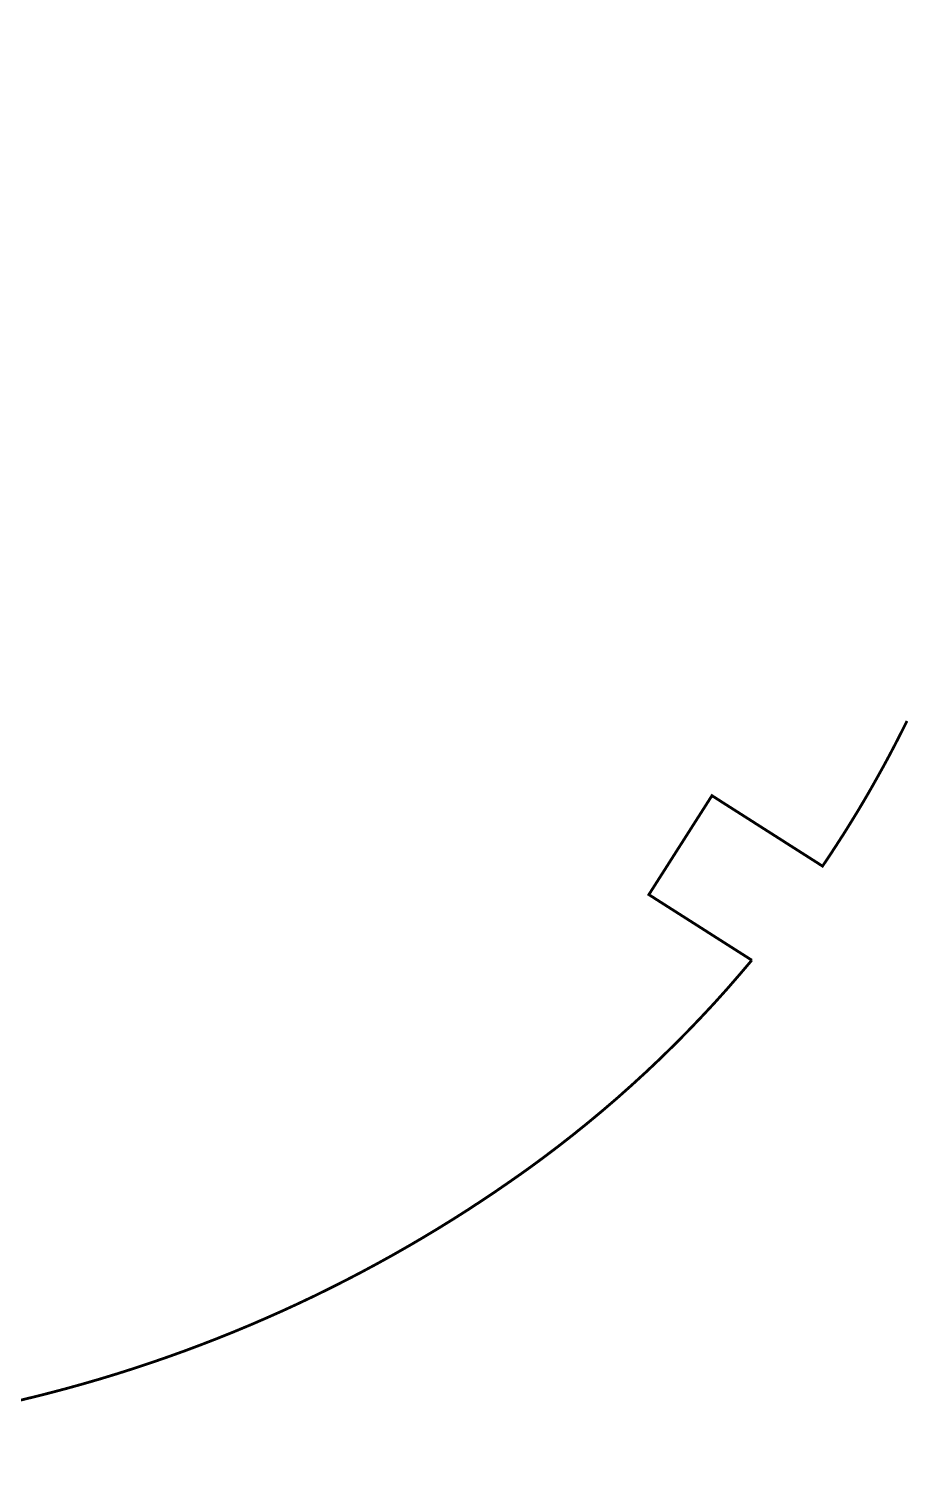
# Model space of a CAD drawing. Header units: metres. Extents: x 0 to 1595, y 0 to 995.
# Drawn here: x 1186.8 to 1313, y 0.2 to 210.8 of the extents above; entities that cross this region are included whole.
import ezdxf

# ---------------------------------------------------------------- set-up
doc = ezdxf.new("R2010")
doc.units = ezdxf.units.M

msp = doc.modelspace()

# ---------------------------------------------------------------- linework, layer by layer
for points in [[(1185.4, 12.1525, 0, 0, 0), (1187.27, 12.6029, 0, 0, 0), (1189.76, 13.2285, 0, 0, 0), (1192.24, 13.8846, 0, 0, 0), (1194.71, 14.5708, 0, 0, 0), (1197.17, 15.2872, 0, 0, 0), (1199.62, 16.0336, 0, 0, 0), (1202.06, 16.8097, 0, 0, 0), (1204.48, 17.6157, 0, 0, 0), (1206.9, 18.4511, 0, 0, 0), (1209.31, 19.3163, 0, 0, 0), (1211.7, 20.2107, 0, 0, 0), (1214.09, 21.1343, 0, 0, 0), (1216.46, 22.0871, 0, 0, 0), (1218.82, 23.0687, 0, 0, 0), (1221.16, 24.0796, 0, 0, 0), (1223.5, 25.1189, 0, 0, 0), (1225.82, 26.1871, 0, 0, 0), (1228.13, 27.2838, 0, 0, 0), (1230.42, 28.4088, 0, 0, 0), (1232.7, 29.5621, 0, 0, 0), (1234.97, 30.7436, 0, 0, 0), (1237.22, 31.9532, 0, 0, 0), (1239.46, 33.1906, 0, 0, 0), (1241.68, 34.4558, 0, 0, 0), (1243.89, 35.7487, 0, 0, 0), (1246.08, 37.0693, 0, 0, 0), (1248.26, 38.4174, 0, 0, 0), (1250.42, 39.7926, 0, 0, 0), (1252.56, 41.1951, 0, 0, 0), (1254.69, 42.6247, 0, 0, 0), (1256.8, 44.0813, 0, 0, 0), (1258.38, 45.1907, 0, 0, 0), (1258.9, 45.5647, 0, 0, 0), (1259.47, 45.9721, 0, 0, 0), (1261.16, 47.2125, 0, 0, 0), (1263.39, 48.8951, 0, 0, 0), (1265.59, 50.6126, 0, 0, 0), (1267.76, 52.3643, 0, 0, 0), (1269.91, 54.15, 0, 0, 0), (1272.03, 55.9693, 0, 0, 0), (1274.11, 57.8217, 0, 0, 0), (1276.17, 59.7071, 0, 0, 0), (1278.2, 61.6249, 0, 0, 0), (1280.19, 63.5749, 0, 0, 0), (1282.16, 65.5564, 0, 0, 0), (1284.09, 67.5697, 0, 0, 0), (1286, 69.6137, 0, 0, 0), (1287.87, 71.6886, 0, 0, 0), (1289.7, 73.7937, 0, 0, 0), (1291.06, 75.3915, 0, 0, 0), (1291.51, 75.9289, 0, 0, 0), (1291.51, 75.9289, 0, 0, 0), (1291.51, 75.9289, 0.4, 0.4, 0), (1276.6, 85.4251, 0.4, 0.4, 0), (1285.74, 99.7628, 0.4, 0.4, 0), (1301.76, 89.554, 0.4, 0.4, 0), (1302.02, 89.9424, 0.4, 0.4, 0), (1302.81, 91.1126, 0.4, 0.4, 0), (1303.83, 92.6815, 0.4, 0.4, 0), (1304.85, 94.2607, 0.4, 0.4, 0), (1305.84, 95.85, 0.4, 0.4, 0), (1306.82, 97.4493, 0.4, 0.4, 0), (1307.78, 99.0585, 0.4, 0.4, 0), (1308.72, 100.677, 0.4, 0.4, 0), (1309.64, 102.306, 0.4, 0.4, 0), (1310.55, 103.943, 0.4, 0.4, 0), (1311.44, 105.591, 0.4, 0.4, 0), (1312.31, 107.247, 0.4, 0.4, 0), (1313.16, 108.912, 0.4, 0.4, 0), (1314, 110.586, 0.4, 0.4, 0)], [(1185.4, 12.1525, 0.4, 0.4, 0), (1187.27, 12.6029, 0.4, 0.4, 0), (1189.76, 13.2285, 0.4, 0.4, 0), (1192.24, 13.8846, 0.4, 0.4, 0), (1194.71, 14.5708, 0.4, 0.4, 0), (1197.17, 15.2872, 0.4, 0.4, 0), (1199.62, 16.0336, 0.4, 0.4, 0), (1202.06, 16.8097, 0.4, 0.4, 0), (1204.48, 17.6157, 0.4, 0.4, 0), (1206.9, 18.4511, 0.4, 0.4, 0), (1209.31, 19.3163, 0.4, 0.4, 0), (1211.7, 20.2107, 0.4, 0.4, 0), (1214.09, 21.1343, 0.4, 0.4, 0), (1216.46, 22.0871, 0.4, 0.4, 0), (1218.82, 23.0687, 0.4, 0.4, 0), (1221.16, 24.0796, 0.4, 0.4, 0), (1223.5, 25.1189, 0.4, 0.4, 0), (1225.82, 26.1871, 0.4, 0.4, 0), (1228.13, 27.2838, 0.4, 0.4, 0), (1230.42, 28.4088, 0.4, 0.4, 0), (1232.7, 29.5621, 0.4, 0.4, 0), (1234.97, 30.7436, 0.4, 0.4, 0), (1237.22, 31.9532, 0.4, 0.4, 0), (1239.46, 33.1906, 0.4, 0.4, 0), (1241.68, 34.4558, 0.4, 0.4, 0), (1243.89, 35.7487, 0.4, 0.4, 0), (1246.08, 37.0693, 0.4, 0.4, 0), (1248.26, 38.4174, 0.4, 0.4, 0), (1250.42, 39.7926, 0.4, 0.4, 0), (1252.56, 41.1951, 0.4, 0.4, 0), (1254.69, 42.6247, 0.4, 0.4, 0), (1256.8, 44.0813, 0.4, 0.4, 0), (1258.38, 45.1907, 0.4, 0.4, 0), (1258.9, 45.5647, 0.4, 0.4, 0), (1259.47, 45.9721, 0.4, 0.4, 0), (1261.16, 47.2125, 0.4, 0.4, 0), (1263.39, 48.8951, 0.4, 0.4, 0), (1265.59, 50.6126, 0.4, 0.4, 0), (1267.76, 52.3643, 0.4, 0.4, 0), (1269.91, 54.15, 0.4, 0.4, 0), (1272.03, 55.9693, 0.4, 0.4, 0), (1274.11, 57.8217, 0.4, 0.4, 0), (1276.17, 59.7071, 0.4, 0.4, 0), (1278.2, 61.6249, 0.4, 0.4, 0), (1280.19, 63.5749, 0.4, 0.4, 0), (1282.16, 65.5564, 0.4, 0.4, 0), (1284.09, 67.5697, 0.4, 0.4, 0), (1286, 69.6137, 0.4, 0.4, 0), (1287.87, 71.6886, 0.4, 0.4, 0), (1289.7, 73.7937, 0.4, 0.4, 0), (1291.06, 75.3915, 0.4, 0.4, 0), (1291.51, 75.9289, 0.4, 0.4, 0), (1291.51, 75.9289, 0.4, 0.4, 0), (1291.51, 75.9289, 0, 0, 0), (1276.6, 85.4251, 0, 0, 0), (1285.74, 99.7628, 0, 0, 0), (1301.76, 89.554, 0, 0, 0), (1302.02, 89.9424, 0, 0, 0), (1302.81, 91.1126, 0, 0, 0), (1303.83, 92.6815, 0, 0, 0), (1304.85, 94.2607, 0, 0, 0), (1305.84, 95.85, 0, 0, 0), (1306.82, 97.4493, 0, 0, 0), (1307.78, 99.0585, 0, 0, 0), (1308.72, 100.677, 0, 0, 0), (1309.64, 102.306, 0, 0, 0), (1310.55, 103.943, 0, 0, 0), (1311.44, 105.591, 0, 0, 0), (1312.31, 107.247, 0, 0, 0), (1313.16, 108.912, 0, 0, 0), (1314, 110.586, 0, 0, 0)]]:
    msp.add_lwpolyline(points, format="xyseb")

doc.saveas('drawing.dxf')
